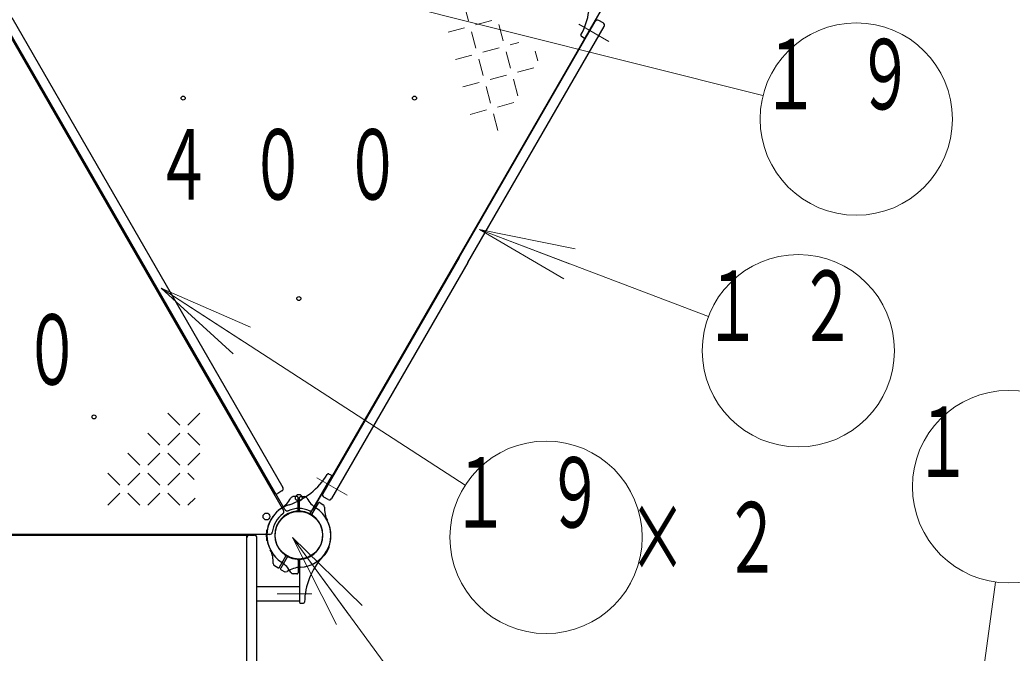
# Model space of a CAD drawing. Units: millimetres on the paper, scale 1:60. Extents: x -385 to 0, y -594 to 267.
# Drawn here: x -262.9 to -231.93, y 139.34 to 159.09 of the extents above; entities that cross this region are included whole.
import ezdxf

# ---------------------------------------------------------------- set-up
doc = ezdxf.new("R2010")
doc.units = ezdxf.units.MM
doc.linetypes.add('USER2', pattern=[6, 3, -1, 1, -1])
doc.layers.add('1_60', color=7, linetype='Continuous', lineweight=25)
doc.styles.add('ＭＳ ゴシック', font='')
doc.styles.get('ＭＳ ゴシック').set_extended_font_data('MS Gothic')

msp = doc.modelspace()

# ---------------------------------------------------------------- linework, layer by layer
at = {"layer": '1_60', "lineweight": 13}
for p, q in [((-254.192, 160.361), (-239.709, 156.724)), ((-245.926, 151.014), (-248.553, 152.546)), ((-248.553, 152.546), (-245.571, 151.948)), ((-248.553, 152.546), (-245.748, 151.481)), ((-248.553, 152.546), (-241.411, 149.834)), ((-256.241, 148.669), (-258.489, 150.718)), ((-258.489, 150.718), (-255.698, 149.508)), ((-258.489, 150.718), (-255.97, 149.088)), ((-258.489, 150.718), (-248.997, 144.579)), ((-253.022, 140.228), (-254.395, 142.942)), ((-254.395, 142.942), (-252.216, 140.82)), ((-254.395, 142.942), (-252.619, 140.524)), ((-254.395, 142.942), (-250.025, 136.991)), ((-233.272, 135.592), (-232.454, 141.556))]:
    msp.add_line(p, q, dxfattribs=at)
at = {"layer": '1_60', "color": 4}
for p, q in [((-263.758, 159.535), (-254.668, 143.791)), ((-254.625, 143.816), (-263.715, 159.56)), ((-244.669, 159.56), (-253.759, 143.816)), ((-255.102, 143.04), (-273.282, 143.04))]:
    msp.add_line(p, q, dxfattribs=at)
at = {"layer": '1_60', "color": 4, "lineweight": 13}
for p, q in [((-249.035, 159.567), (-248.898, 159.055)), ((-248.681, 158.93), (-248.169, 159.067)), ((-247.952, 158.942), (-247.815, 158.43)), ((-249.535, 158.701), (-249.023, 158.838)), ((-248.806, 158.713), (-248.669, 158.201)), ((-247.599, 158.305), (-247.326, 158.378)), ((-249.306, 157.847), (-248.794, 157.984)), ((-248.452, 158.076), (-247.94, 158.213)), ((-247.724, 158.088), (-247.586, 157.576)), ((-246.814, 158.109), (-246.732, 157.805)), ((-248.577, 157.859), (-248.44, 157.347)), ((-248.224, 157.222), (-247.711, 157.359)), ((-247.37, 157.451), (-246.857, 157.588)), ((-249.077, 156.993), (-248.565, 157.13)), ((-248.349, 157.005), (-248.211, 156.493)), ((-247.495, 157.234), (-247.357, 156.722)), ((-247.995, 156.368), (-247.482, 156.505)), ((-248.849, 156.139), (-248.336, 156.277)), ((-248.12, 156.152), (-247.982, 155.639)), ((-258.279, 146.825), (-257.904, 146.45)), ((-257.279, 146.825), (-257.654, 146.45)), ((-258.904, 146.2), (-258.529, 145.825)), ((-257.904, 146.2), (-258.279, 145.825)), ((-257.654, 146.2), (-257.279, 145.825)), ((-259.529, 145.575), (-259.154, 145.2)), ((-258.529, 145.575), (-258.904, 145.2)), ((-258.279, 145.575), (-257.904, 145.2)), ((-257.279, 145.575), (-257.654, 145.2)), ((-260.154, 144.95), (-259.779, 144.575)), ((-259.154, 144.95), (-259.529, 144.575)), ((-258.904, 144.95), (-258.529, 144.575)), ((-257.904, 144.95), (-258.279, 144.575)), ((-257.654, 144.95), (-257.455, 144.75)), ((-259.779, 144.325), (-260.154, 143.95)), ((-259.529, 144.325), (-259.154, 143.95)), ((-258.529, 144.325), (-258.904, 143.95)), ((-258.279, 144.325), (-257.904, 143.95)), ((-257.432, 144.172), (-257.654, 143.95))]:
    msp.add_line(p, q, dxfattribs=at)
at = {"layer": '1_60', "color": 2}
for p, q in [((-244.604, 159.672), (-245.259, 158.538)), ((-245.306, 158.526), (-245.379, 158.574)), ((-253.182, 144.885), (-253.26, 144.924)), ((-253.823, 143.704), (-253.168, 144.838)), ((-254.251, 144.222), (-254.382, 144.218)), ((-254.217, 143.796), (-254.217, 144.189)), ((-254.167, 143.796), (-254.167, 144.189)), ((-254.132, 144.222), (-254.011, 144.218)), ((-253.78, 143.679), (-253.583, 144.019)), ((-253.537, 144.031), (-253.434, 143.966)), ((-255.733, 143.015), (-255.583, 143.015)), ((-255.5, 130.598), (-255.5, 142.932)), ((-254.604, 142.351), (-254.801, 142.011)), ((-254.561, 142.326), (-254.757, 141.986)), ((-254.217, 142.234), (-254.217, 141.841)), ((-254.167, 142.234), (-254.167, 140.924)), ((-254.847, 141.999), (-254.95, 142.064)), ((-254.744, 141.94), (-254.628, 141.878)), ((-254.251, 141.808), (-254.372, 141.812)), ((-254.132, 140.891), (-254.044, 140.896))]:
    msp.add_line(p, q, dxfattribs=at)
at = {"layer": '1_60'}
for p, q in [((-263.147, 159.159), (-254.688, 144.508)), ((-263.421, 159), (-254.963, 144.35)), ((-249.192, 151.675), (-244.942, 159.037)), ((-248.918, 151.517), (-244.668, 158.878)), ((-244.698, 158.992), (-244.828, 159.067)), ((-249.192, 151.675), (-253.442, 144.314)), ((-248.918, 151.517), (-253.168, 144.156)), ((-254.719, 144.394), (-254.849, 144.319)), ((-253.282, 144.125), (-253.411, 144.2)), ((-255.178, 143.182), (-255.18, 143.182)), ((-255.178, 142.849), (-255.18, 142.849)), ((-253.255, 142.666), (-253.252, 142.665)), ((-253.421, 142.378), (-253.419, 142.376)), ((-254.167, 141.409), (-255.5, 141.409)), ((-254.167, 140.955), (-255.5, 140.955))]:
    msp.add_line(p, q, dxfattribs=at)
at = {"layer": '1_60', "linetype": 'USER2', "lineweight": 13}
for p, q in [((-245.46, 158.951), (-244.52, 158.408)), ((-253.627, 144.806), (-252.687, 144.263)), ((-253.785, 141.182), (-254.871, 141.182))]:
    msp.add_line(p, q, dxfattribs=at)
at = {"layer": '1_60', "color": 190}
for p in [(-272.567, 143.015), (-255.817, 130.515)]:
    msp.add_line(p, (-255.817, 143.015), dxfattribs=at)
at = {"layer": '1_60', "lineweight": 13}
for centre in [(-236.799, 155.993), (-238.606, 148.769), (-232.046, 144.528), (-246.478, 142.95)]:
    msp.add_circle(centre, 3, dxfattribs=at)
at = {"layer": '1_60', "color": 4}
for centre, radius in [((-257.801, 156.646), 0.0625), ((-250.583, 156.646), 0.0625), ((-254.192, 150.396), 0.0625), ((-260.583, 146.705), 0.0625), ((-254.192, 144.182), 0.108), ((-255.202, 143.598), 0.108)]:
    msp.add_circle(centre, radius, dxfattribs=at)
at = {"layer": '1_60'}
msp.add_circle((-254.192, 143.015), 0.743, dxfattribs=at)
msp.add_circle((-254.192, 143.015), 0.743, dxfattribs=at)
at = {"layer": '1_60', "color": 2}
for centre, radius, start, end in [((-247.287, 159.666), 2.167, 331.0842, 12.2172), ((-245.361, 158.602), 0.0333, 151.0841, 237), ((-245.288, 158.554), 0.0333, 237, 330), ((-255.159, 146.03), 2.167, 287.7828, 328.9158), ((-253.275, 144.895), 0.0333, 63, 148.9159), ((-253.197, 144.855), 0.0333, 330, 63), ((-255.183, 144.558), 0.833, 302.7272, 332.5412), ((-254.369, 144.135), 0.0833, 92, 152.5412), ((-254.25, 144.189), 0.0333, 0, 92), ((-254.133, 144.189), 0.0333, 88, 180), ((-254.014, 144.135), 0.0833, 27.4588, 88), ((-254.014, 144.135), 0.0833, 27.4588, 88), ((-253.2, 144.558), 0.833, 207.4588, 237.2728), ((-253.555, 144.002), 0.0333, 58, 150), ((-254.192, 143.015), 1, 122.7272, 180), ((-254.192, 143.015), 1, 107.7828, 150), ((-254.192, 143.015), 0.75, 94.2707, 180), ((-254.192, 143.015), 0.75, 64.2707, 150), ((-254.25, 143.796), 0.0333, 274.2707, 0), ((-254.133, 143.796), 0.0333, 180, 265.7293), ((-254.192, 143.015), 0.75, 0, 85.7293), ((-253.852, 143.721), 0.0333, 244.2707, 330), ((-253.751, 143.662), 0.0333, 150, 235.7293), ((-254.192, 143.015), 1, 0, 57.2728), ((-253.478, 143.896), 0.0833, 357.4588, 58), ((-252.562, 143.855), 0.833, 177.4588, 207.2728), ((-254.192, 143.015), 1, 150, 207.2728), ((-254.192, 143.015), 0.75, 150, 235.7293), ((-254.192, 143.015), 0.75, 330, 55.7293), ((-254.192, 143.015), 1, 330, 27.2728), ((-255.733, 142.932), 0.0833, 90, 180), ((-255.583, 142.932), 0.0833, 0, 90), ((-254.192, 143.015), 1, 180, 237.2728), ((-254.192, 143.015), 0.75, 180, 265.7293), ((-254.192, 143.015), 0.75, 274.2707, 0), ((-254.192, 143.015), 1, 317.7828, 0), ((-255.822, 142.175), 0.833, 357.4588, 27.2728), ((-254.192, 143.015), 0.75, 244.2707, 330), ((-254.192, 143.015), 1, 272.7272, 330), ((-254.906, 142.134), 0.0833, 177.4588, 238), ((-254.906, 142.134), 0.0833, 177.4588, 238), ((-255.183, 141.473), 0.833, 27.4588, 57.2728), ((-254.633, 142.368), 0.0333, 330, 55.7293), ((-254.532, 142.309), 0.0333, 64.2707, 150), ((-254.25, 142.234), 0.0333, 0, 85.7293), ((-254.133, 142.234), 0.0333, 94.2707, 180), ((-251.846, 140.887), 2.167, 137.7828, 178.9159), ((-254.829, 142.028), 0.0333, 238, 330), ((-254.728, 141.969), 0.0333, 150, 242), ((-254.598, 141.957), 0.0833, 242, 302.5412), ((-254.105, 141.184), 0.833, 92.7272, 122.5412), ((-254.369, 141.896), 0.0833, 207.4588, 268), ((-254.25, 141.841), 0.0333, 268, 0), ((-254.133, 140.924), 0.0333, 180, 273), ((-254.046, 140.929), 0.0333, 273, 358.9158)]:
    msp.add_arc(centre, radius, start, end, dxfattribs=at)
at = {"layer": '1_60'}
for centre, radius, start, end in [((-244.87, 158.995), 0.0833, 60, 150), ((-244.74, 158.92), 0.0833, 330, 60), ((-254.89, 144.391), 0.0833, 210, 300), ((-254.761, 144.466), 0.0833, 300, 30), ((-253.37, 144.272), 0.0833, 150, 240), ((-253.24, 144.197), 0.0833, 240, 330), ((-254.192, 143.015), 1.017, 171.3731, 180), ((-255.18, 143.165), 0.0167, 90, 171.3731), ((-254.192, 143.015), 1.017, 180, 188.6269), ((-255.18, 142.865), 0.0167, 188.6269, 270), ((-254.192, 143.015), 1.017, 321.3731, 330), ((-254.192, 143.015), 1.017, 330, 338.6269), ((-253.261, 142.651), 0.0167, 338.6269, 60), ((-253.411, 142.391), 0.0167, 240, 321.3731)]:
    msp.add_arc(centre, radius, start, end, dxfattribs=at)
at = {"layer": '1_60', "color": 4}
for centre, radius, start, end in [((-254.192, 143.015), 0.833, 126.7872, 173.2128), ((-254.741, 143.749), 0.0833, 306.7872, 30), ((-254.553, 143.857), 0.0833, 210, 293.2128), ((-254.192, 143.015), 0.833, 66.7872, 113.2128), ((-253.831, 143.857), 0.0833, 246.7872, 330), ((-255.102, 143.123), 0.0833, 270, 353.2128)]:
    msp.add_arc(centre, radius, start, end, dxfattribs=at)

# ---------------------------------------------------------------- texts
at = {"layer": '1_60', "char_height": 2.199, "style": 'ＭＳ ゴシック'}
for s, insert, attachment_point in [('\\T1.64;\\W0.6;１９', (-236.799, 158.493), 2), ('\\T1.64;\\W0.6;４００', (-258.692, 154.562), 4), ('\\T1.64;\\W0.6;１２', (-238.606, 151.269), 2), ('\\T1.64;\\W0.6;５００', (-268.692, 148.789), 4), ('\\T1.64;\\W0.6;１７', (-232.046, 147.028), 2), ('\\T1.64;\\W0.6;１９', (-246.478, 145.45), 2), ('\\T1.64;\\W0.6;×２', (-243.895, 142.95), 4)]:
    msp.add_mtext(s, dxfattribs=dict(at, insert=insert, attachment_point=attachment_point))

doc.saveas('drawing.dxf')
